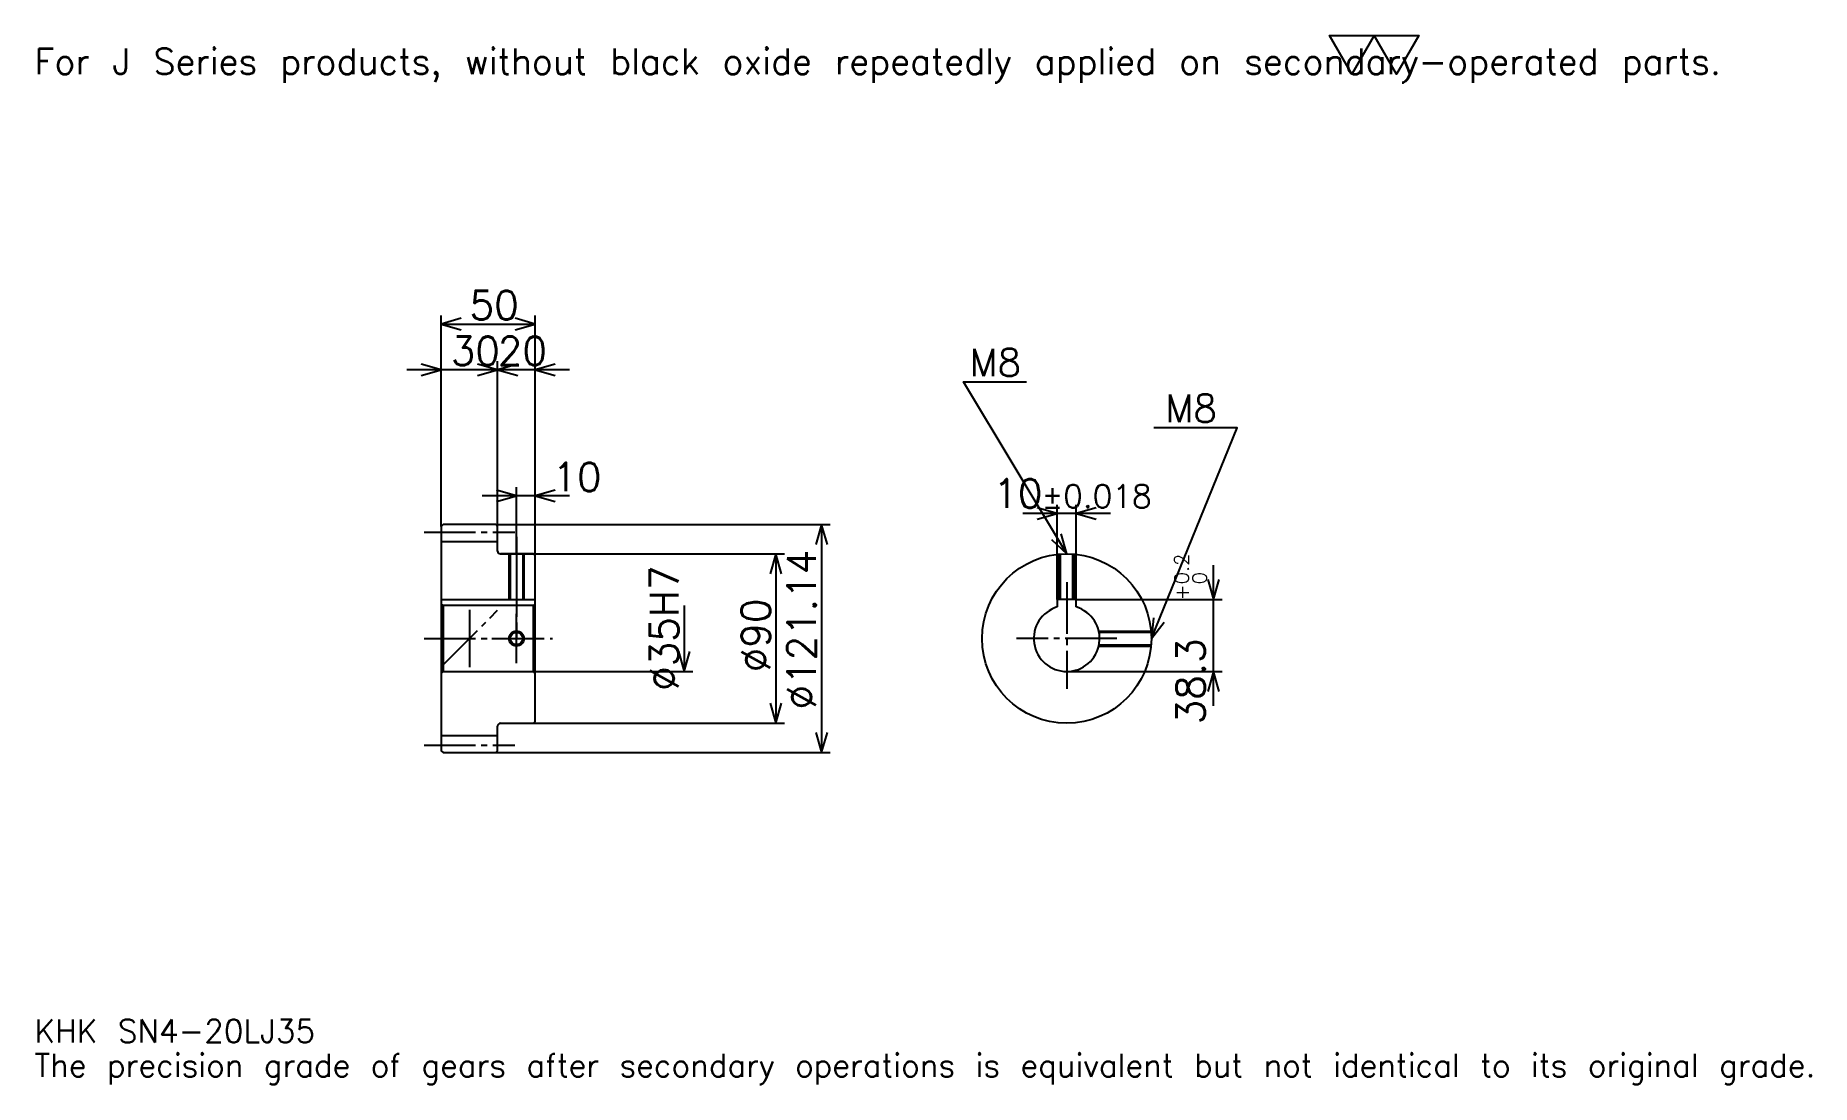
# Model space of a CAD drawing. Extents: x 31 to 975, y 11 to 568.
import ezdxf

# ---------------------------------------------------------------- set-up
doc = ezdxf.new("R2010")
doc.units = 0
doc.linetypes.add('DASHDOT', pattern=[36.521738, 27.391304, -3.043478, 3.043478, -3.043478])
doc.layers.get('0').update_dxf_attribs({"linetype": 'CONTINUOUS'})
doc.layers.add('DASHDOT', color=6, linetype='DASHDOT')
doc.styles.add('KANJI', font='TXT', dxfattribs={"bigfont": 'BIGFONT'})

msp = doc.modelspace()

# ---------------------------------------------------------------- linework, layer by layer
at = {"color": 5}
for p, q in [((246.521729, 308.61203), (246.521729, 419.698975)), ((296.521729, 308.61203), (296.521729, 419.698975)), ((246.521729, 415.133789), (296.521729, 415.133789)), ((294.782593, 390.78595), (228.260864, 390.78595)), ((314.782593, 390.78595), (258.260864, 390.78595)), ((276.521729, 308.61203), (276.521729, 395.351166)), ((314.782593, 323.829437), (268.260864, 323.829437)), ((286.521729, 308.61203), (286.521729, 328.394653)), ((602.173889, 314.495667), (555.652161, 314.495667)), ((573.913025, 268.843475), (573.913025, 319.060883)), ((583.913025, 268.843475), (583.913025, 319.060883)), ((246.521729, 307.61203), (246.521729, 308.61203)), ((275.521729, 308.61203), (296.521729, 308.61203)), ((276.521729, 307.61203), (276.521729, 308.61203)), ((286.521729, 293.043488), (286.521729, 308.61203)), ((286.521729, 293.043488), (286.521729, 308.61203)), ((296.521729, 308.61203), (453.260864, 308.61203)), ((296.521729, 292.043488), (296.521729, 308.61203)), ((448.695648, 308.61203), (448.695648, 187.474945)), ((278.021729, 293.043488), (296.521729, 293.043488)), ((296.521729, 293.043488), (428.913025, 293.043488)), ((424.347809, 293.043488), (424.347809, 203.043488)), ((656.956543, 212.282623), (656.956543, 287.10437)), ((375.652161, 265.543488), (375.652161, 230.543488)), ((583.913025, 268.843475), (661.521729, 268.843475)), ((296.521729, 230.543488), (380.217377, 230.543488)), ((578.913025, 230.543488), (661.521729, 230.543488)), ((278.021729, 203.043488), (296.521729, 203.043488)), ((296.521729, 203.043488), (428.913025, 203.043488)), ((275.521729, 187.474945), (296.521729, 187.474945)), ((296.521729, 187.474945), (453.260864, 187.474945))]:
    msp.add_line(p, q, dxfattribs=at)
at = {"color": 4}
for p, q in [((246.521729, 299.61203), (276.521729, 299.61203)), ((246.521729, 268.843475), (296.521729, 268.843475)), ((247.521729, 265.543488), (247.521729, 230.543488)), ((295.521729, 265.543488), (296.521729, 266.543488)), ((295.521729, 230.543488), (296.521729, 229.543488)), ((246.521729, 196.474945), (276.521729, 196.474945))]:
    msp.add_line(p, q, dxfattribs=at)
at = {"color": 7}
msp.add_line((261.521729, 263.260864), (261.521729, 232.826096), dxfattribs=at)
msp.add_lwpolyline([(730.434753, 547.826111), (718.565186, 568.400024), (766.043457, 568.400024), (754.173889, 547.826111), (742.304321, 568.400024), (730.434753, 547.826111)], dxfattribs=at)
at = {"color": 5}
for points in [[(257.173889, 418.177246), (246.521729, 415.133789), (257.173889, 412.090302)], [(285.869568, 412.090302), (296.521729, 415.133789), (285.869568, 418.177246)], [(235.869553, 387.742493), (246.521729, 390.78595), (235.869553, 393.829407)], [(265.869568, 387.742493), (276.521729, 390.78595), (265.869568, 393.829407)], [(287.173889, 393.829407), (276.521729, 390.78595), (287.173889, 387.742493)], [(307.173889, 393.829407), (296.521729, 390.78595), (307.173889, 387.742493)], [(578.913025, 293.043488), (524.130432, 384.347839), (557.608643, 384.347839)], [(623.913025, 248.043488), (669.565186, 360), (625.130493, 360)], [(275.869568, 320.78595), (286.521729, 323.829437), (275.869568, 326.872925)], [(307.173889, 326.872925), (296.521729, 323.829437), (307.173889, 320.78595)], [(563.260864, 311.452179), (573.913025, 314.495667), (563.260864, 317.539124)], [(594.565186, 317.539124), (583.913025, 314.495667), (594.565186, 311.452179)], [(451.739136, 297.959869), (448.695648, 308.61203), (445.652161, 297.959869)], [(570.822754, 300.611786), (578.913025, 293.043488), (576.042297, 303.7435)], [(427.391296, 282.391296), (424.347809, 293.043488), (421.304321, 282.391296)], [(653.913025, 279.495667), (656.956543, 268.843475), (660, 279.495667)], [(625.116943, 259.056305), (623.913025, 248.043488), (630.753296, 256.757965)], [(372.608673, 241.195663), (375.652161, 230.543488), (378.695618, 241.195663)], [(660, 219.891312), (656.956543, 230.543488), (653.913025, 219.891312)], [(421.304321, 213.695663), (424.347809, 203.043488), (427.391296, 213.695663)], [(445.652161, 198.127106), (448.695648, 187.474945), (451.739136, 198.127106)]]:
    msp.add_lwpolyline(points, dxfattribs=at)
at = {"color": 4}
for points in [[(276.521729, 294.543488), (276.521729, 307.61203), (275.521729, 308.61203), (247.521729, 308.61203), (246.521729, 307.61203), (246.521729, 229.543488)], [(278.021729, 203.043488), (295.521729, 203.043488), (296.521729, 204.043488), (296.521729, 292.043488), (295.521729, 293.043488), (278.021729, 293.043488)], [(282.521729, 293.043488), (282.521729, 268.843475)], [(283.196716, 293.043488), (283.196716, 268.843475)], [(289.846741, 293.043488), (289.846741, 268.843475)], [(290.521729, 293.043488), (290.521729, 268.843475)], [(574.913025, 268.843475), (574.913025, 292.865356)], [(575.588013, 268.843475), (575.588013, 292.920471)], [(582.238037, 268.843475), (582.238037, 292.920471)], [(582.913025, 268.843475), (582.913025, 292.865356)], [(246.521729, 229.543488), (247.521729, 230.543488), (295.521729, 230.543488), (295.521729, 265.543488), (247.521729, 265.543488), (246.521729, 266.543488)], [(583.913025, 264.813995), (583.913025, 268.843475), (573.913025, 268.843475), (573.913025, 264.813995)], [(595.949707, 252.043488), (623.734863, 252.043488)], [(596.094238, 251.368484), (623.790039, 251.368484)], [(595.949707, 244.043488), (623.734863, 244.043488)], [(596.094238, 244.718491), (623.790039, 244.718491)], [(246.521729, 229.543488), (246.521729, 188.474945), (247.521729, 187.474945), (275.521729, 187.474945), (276.521729, 188.474945), (276.521729, 201.543488)]]:
    msp.add_lwpolyline(points, dxfattribs=at)
for centre, radius in [((578.913025, 248.043488), 45), ((286.521729, 248.043488), 3.325)]:
    msp.add_circle(centre, radius, dxfattribs=at)
at = {"color": 7}
msp.add_circle((286.521729, 248.043488), 4, dxfattribs=at)
at = {"color": 4}
for centre, radius, start, end in [((278.021729, 294.543488), 1.5, 180, 270), ((578.913025, 248.043488), 17.5, 106.601549926, 73.398450074), ((278.021729, 201.543488), 1.5, 90, 180)]:
    msp.add_arc(centre, radius, start, end, dxfattribs=at)
at = {"layer": 'DASHDOT', "color": 7}
for p, q in [((237.391296, 304.61203), (285.652161, 304.61203)), ((286.521729, 293.043488), (286.521729, 248.043488)), ((578.913025, 277.973938), (578.913025, 221.413055)), ((246.521729, 233.043488), (276.521729, 263.043488)), ((237.391296, 248.043488), (305.652161, 248.043488)), ((605.543457, 248.043488), (552.282593, 248.043488)), ((237.391296, 191.474945), (285.652161, 191.474945))]:
    msp.add_line(p, q, dxfattribs=at)
for points in [[(286.521729, 302.17392), (286.521729, 259.713043)], [(286.521729, 234.913055), (286.521729, 261.17392)], [(273.391296, 248.043488), (299.652161, 248.043488)]]:
    msp.add_lwpolyline(points, dxfattribs=at)

# ---------------------------------------------------------------- texts
at = {"color": 7, "style": 'KANJI'}
for s, height, p in [('For J Series products, without black oxide repeatedly applied on secondary-operated parts.', 13.695652, (30.434782, 547.826111)), ('50', 15.217391, (261.630432, 417.568542)), ('30', 15.217391, (251.630417, 393.220734)), ('20', 15.217391, (276.630432, 393.220734)), ('M8', 14.608696, (527.173889, 387.391296)), ('M8', 14.608696, (631.217407, 363.043488)), ('10', 15.217391, (305.652161, 326.264221)), ('10', 15.217391, (539.892578, 317.539124)), ('%%p0.018', 12.173913, (565.608154, 317.539124)), ('KHK SN4-20LJ35', 12.173913, (30.434782, 33.47826)), ('The precision grade of gears after secondary operations is equivalent but not identical to its original grade.', 12.173913, (30.434782, 15.217391))]:
    msp.add_text(s, height=height, dxfattribs=at).set_placement(p)
for s, height, p in [('%%c121.14', 15.217391, (445.652161, 210.380447)), ('%%c35H7', 15.217391, (372.608673, 220.271744)), ('0.2', 7.608696, (643.869568, 276.861877)), ('+', 7.608696, (643.869568, 268.340149)), ('0', 7.608696, (653.304321, 276.861877)), ('%%c90', 15.217391, (421.304321, 230.163055)), ('38.3', 15.217391, (652.391296, 202.473251))]:
    msp.add_text(s, height=height, rotation=90, dxfattribs=at).set_placement(p)

doc.saveas('drawing.dxf')
